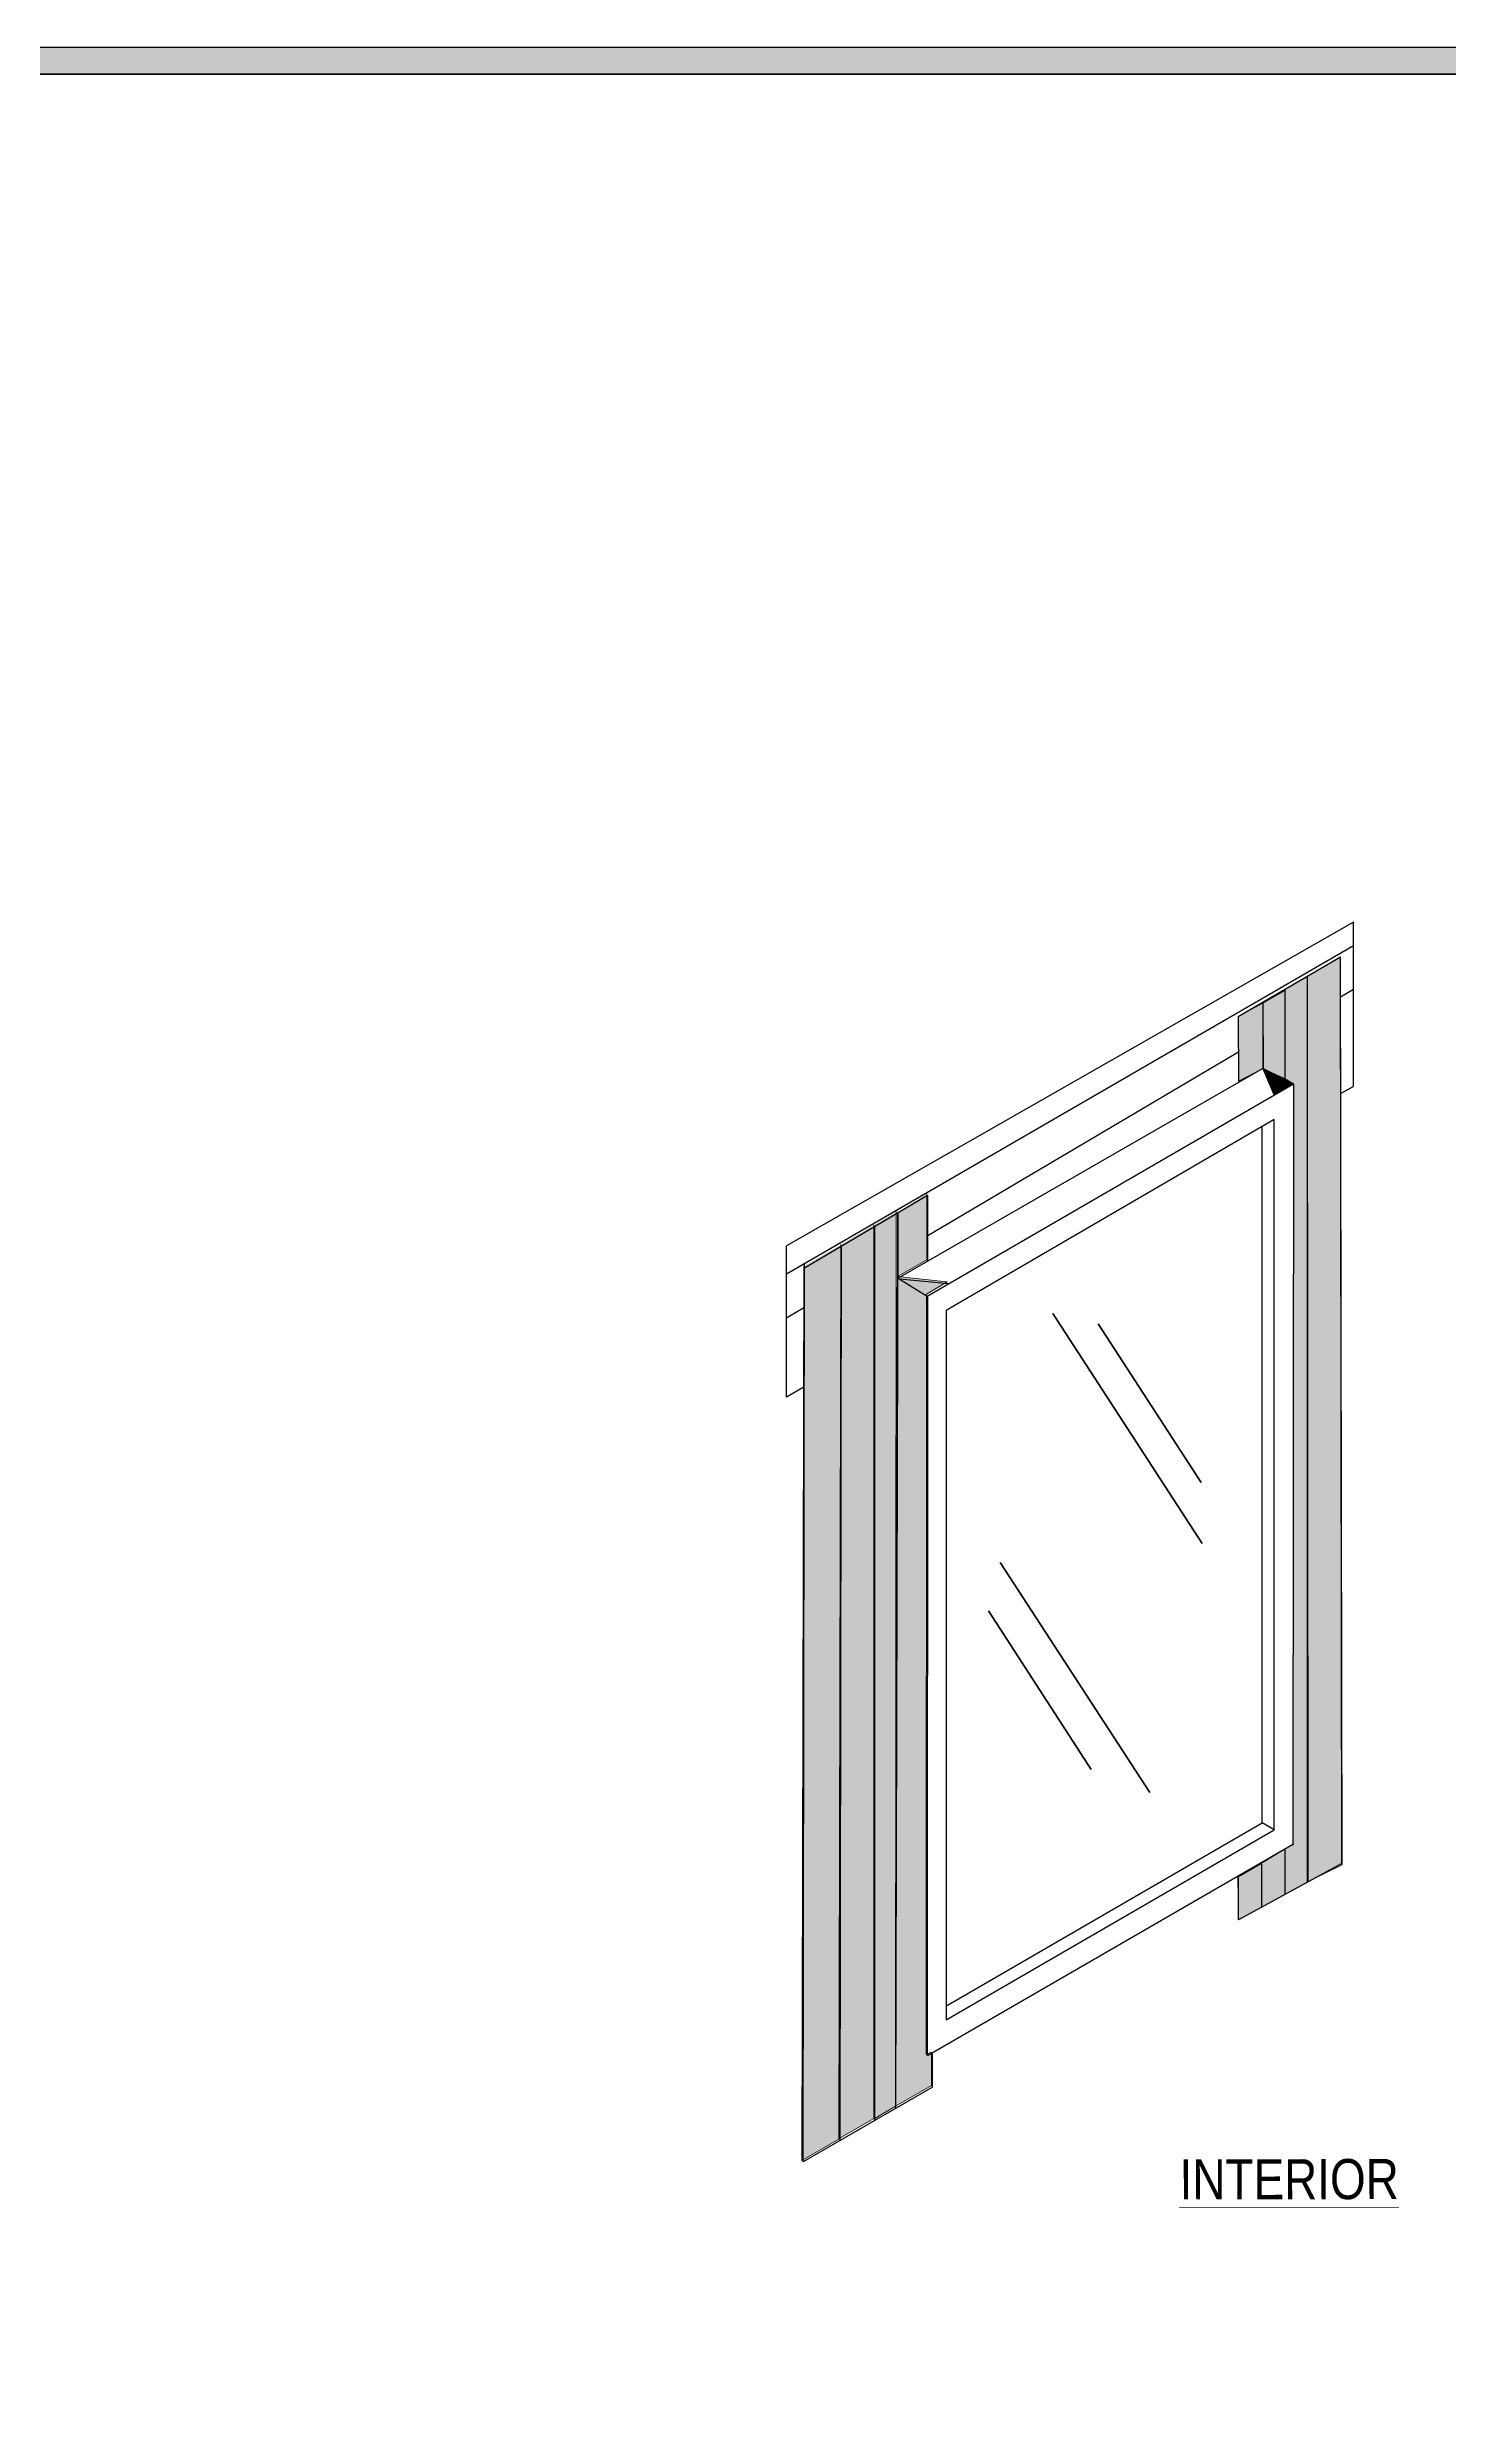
# Model space of a CAD drawing. Extents: x -1140 to 5605, y -816 to 2382.
# Drawn here: x -608 to -136, y 927 to 1725 of the extents above; entities that cross this region are included whole.
import ezdxf

# ---------------------------------------------------------------- set-up
doc = ezdxf.new("R2010")
doc.units = 0
doc.header["$MEASUREMENT"] = 0
for name, color, linetype, lineweight in [('.ATI-HATCH', 7, 'Continuous', 0), ('.ATI-TEXT', 7, 'Continuous', 0), ('G-ANNO-TTLB', 7, 'Continuous', 0), ('TYVEK', 7, 'Continuous', 0)]:
    doc.layers.add(name, color=color, linetype=linetype, lineweight=lineweight)

# ---------------------------------------------------------------- blocks, each defined once
blk = doc.blocks.new('Block_94')
at = {"layer": 'TYVEK', "color": 3, "lineweight": 25, "true_color": 0x00ff00}
for points in [[(-198.23, 1380.97)], [(-321.48, 1309.67)]]:
    blk.add_lwpolyline(points, dxfattribs=at)
blk = doc.blocks.new('Block_95')
at = {"layer": 'TYVEK', "color": 3, "lineweight": 25, "true_color": 0x00ff00}
for points in [[(-321.48, 1309.67)], [(-311.45, 1304.17)]]:
    blk.add_lwpolyline(points, dxfattribs=at)
blk = doc.blocks.new('Block_96')
at = {"layer": 'TYVEK', "color": 3, "lineweight": 25, "true_color": 0x00ff00}
for points in [[(-311.28, 1294.98)], [(-311.45, 1048.38)]]:
    blk.add_lwpolyline(points, dxfattribs=at)
blk = doc.blocks.new('Block_97')
at = {"layer": 'TYVEK', "color": 3, "lineweight": 25, "true_color": 0x00ff00}
for p, q in [((-198.55, 1126.81), (-198.55, 1361.55)), ((-305.17, 1064.97), (-198.55, 1126.81))]:
    blk.add_line(p, q, dxfattribs=at)
blk = doc.blocks.new('Block_98')
at = {"layer": 'TYVEK', "color": 3, "lineweight": 25, "true_color": 0x00ff00}
for points in [[(-206.56, 1375.77)], [(-321.15, 1309.45)]]:
    blk.add_lwpolyline(points, dxfattribs=at)
blk = doc.blocks.new('Block_99')
at = {"layer": 'TYVEK', "color": 1, "lineweight": 25, "true_color": 0xff0000}
for points in [[(-321.15, 1309.45)], [(-311.28, 1294.98)]]:
    blk.add_lwpolyline(points, dxfattribs=at)
blk = doc.blocks.new('Block_100')
at = {"layer": 'TYVEK', "color": 1, "lineweight": 25, "true_color": 0xff0000}
for points in [[(-188.01, 1375.87), (-198.32, 1381.1), (-321.15, 1310.41)], [(-311.45, 1304.34)]]:
    blk.add_lwpolyline(points, dxfattribs=at)
blk = doc.blocks.new('Block_101')
at = {"layer": 'TYVEK', "color": 1, "lineweight": 25, "true_color": 0xff0000}
for points in [[(-311.45, 1327.15)], [(-311.47, 1325.49)], [(-310.33, 1030.52)]]:
    blk.add_lwpolyline(points, dxfattribs=at)
blk = doc.blocks.new('Block_102')
at = {"layer": 'TYVEK', "color": 1, "lineweight": 25, "true_color": 0xff0000}
blk.add_line((-183.3, 1106.9), (-183.3, 1412), dxfattribs=at)
for points in [[(-183.3, 1412)], [(-183.3, 1095.89)]]:
    blk.add_lwpolyline(points, dxfattribs=at)
blk = doc.blocks.new('Block_103')
at = {"layer": 'TYVEK', "color": 1, "lineweight": 25, "true_color": 0xff0000}
blk.add_line((-171.64, 1113.07), (-172.08, 1418.68), dxfattribs=at)
blk.add_lwpolyline([(-172.08, 1418.68)], dxfattribs=at)
blk = doc.blocks.new('Block_104')
at = {"layer": 'TYVEK', "color": 1, "lineweight": 25, "true_color": 0xff0000}
for points in [[(-157.06, 1401.96)], [(-157.06, 1099.62)]]:
    blk.add_lwpolyline(points, dxfattribs=at)

msp = doc.modelspace()

# ---------------------------------------------------------------- hatches: boundary and pattern name
at = {"layer": '.ATI-HATCH', "true_color": 0x808080, "transparency": 33554687}
h = msp.add_hatch(color=8, dxfattribs=at)
edge = h.paths.add_edge_path()
edge.add_spline(control_points=[(-190.79, 1407.33), (-190.79, 1407.33), (-190.79, 1399.99), (-190.79, 1399.99)], knot_values=[0, 0, 0, 0, 1, 1, 1, 1], degree=3, periodic=0)
edge.add_line((-190.79, 1399.99), (-190.79, 1407.33))
edge = h.paths.add_edge_path()
edge.add_spline(control_points=[(-183.3, 1412), (-183.3, 1412), (-190.79, 1407.96), (-190.79, 1407.96), (-190.79, 1407.96), (-190.79, 1377.6), (-190.79, 1377.6), (-190.79, 1377.6), (-188.01, 1375.87), (-188.01, 1375.87), (-188.01, 1375.87), (-188.25, 1119.54), (-188.25, 1119.54), (-188.25, 1119.54), (-190.79, 1118.07), (-190.79, 1118.07), (-190.79, 1118.07), (-190.79, 1102.62), (-190.79, 1102.62), (-190.79, 1102.62), (-183.3, 1106.9), (-183.3, 1106.9)], knot_values=[0, 0, 0, 0, 1, 1, 1, 2, 2, 2, 3, 3, 3, 4, 4, 4, 5, 5, 5, 6, 6, 6, 7, 7, 7, 7], degree=3, periodic=0)
edge.add_line((-183.3, 1106.9), (-183.3, 1412))
edge = h.paths.add_edge_path()
edge.add_spline(control_points=[(-183.3, 1412), (-183.3, 1412), (-183.05, 1106.99), (-183.05, 1106.99), (-183.05, 1106.99), (-171.61, 1112.62), (-171.61, 1112.62), (-171.61, 1112.62), (-172.08, 1418.68), (-172.08, 1418.68)], knot_values=[0, 0, 0, 0, 1, 1, 1, 2, 2, 2, 3, 3, 3, 3], degree=3, periodic=0)
edge.add_line((-172.08, 1418.68), (-183.3, 1412))
at = {"layer": '.ATI-HATCH', "true_color": 0x808080, "transparency": 33554559}
for points in [[(-198.32, 1403.14), (-198.32, 1381.1), (-190.79, 1377.6), (-190.76, 1407.33)], [(-206.6, 1398.62), (-206.51, 1376.86), (-198.32, 1381.1), (-198.32, 1403.14)], [(-198.07, 1380.97), (-194.54, 1372.09), (-188.25, 1375.99)], [(-206.68, 1108.48), (-206.55, 1094.15), (-198.78, 1098.36), (-198.76, 1113.07)], [(-198.76, 1113.24), (-198.78, 1098.36), (-190.79, 1102.62), (-190.79, 1118.07)]]:
    msp.add_hatch(color=8, dxfattribs=at).paths.add_polyline_path(points)
h = msp.add_hatch(color=8, dxfattribs=at)
edge = h.paths.add_edge_path()
edge.add_spline(control_points=[(-353.01, 1314.33), (-353.01, 1314.33), (-353.63, 1012.93), (-353.63, 1012.93), (-353.63, 1012.93), (-341.17, 1020.15), (-341.17, 1020.15), (-341.17, 1020.15), (-340.56, 1321.71), (-340.56, 1321.71)], knot_values=[0, 0, 0, 0, 1, 1, 1, 2, 2, 2, 3, 3, 3, 3], degree=3, periodic=0)
edge.add_line((-340.56, 1321.71), (-353.01, 1314.33))
edge = h.paths.add_edge_path()
edge.add_spline(control_points=[(-340.56, 1321.71), (-340.56, 1321.71), (-341.04, 1020.44), (-341.04, 1020.44), (-341.04, 1020.44), (-329.38, 1027.19), (-329.38, 1027.19), (-329.38, 1027.19), (-329.34, 1328.36), (-329.34, 1328.36)], knot_values=[0, 0, 0, 0, 1, 1, 1, 2, 2, 2, 3, 3, 3, 3], degree=3, periodic=0)
edge.add_line((-329.34, 1328.36), (-340.56, 1321.71))
edge = h.paths.add_edge_path()
edge.add_spline(control_points=[(-329.34, 1328.36), (-329.34, 1328.36), (-329.11, 1027.17), (-329.11, 1027.17), (-329.11, 1027.17), (-322.06, 1031.25), (-322.06, 1031.25), (-322.06, 1031.25), (-321.89, 1332.77), (-321.89, 1332.77)], knot_values=[0, 0, 0, 0, 1, 1, 1, 2, 2, 2, 3, 3, 3, 3], degree=3, periodic=0)
edge.add_line((-321.89, 1332.77), (-329.34, 1328.36))
edge = h.paths.add_edge_path()
edge.add_spline(control_points=[(-321.44, 1332.57), (-321.44, 1332.57), (-322.06, 1031.25), (-322.06, 1031.25), (-322.06, 1031.25), (-309.91, 1038.29), (-309.91, 1038.29), (-309.91, 1038.29), (-309.98, 1049.52), (-309.98, 1049.52), (-309.98, 1049.52), (-311.76, 1048.77), (-311.76, 1048.77), (-311.76, 1048.77), (-311.6, 1305.03), (-311.6, 1305.03), (-311.6, 1305.03), (-304.64, 1309.22), (-304.64, 1309.22), (-304.64, 1309.22), (-321.45, 1311.02), (-321.45, 1311.02), (-321.45, 1311.02), (-311.58, 1316.59), (-311.58, 1316.59), (-311.58, 1316.59), (-311.58, 1338.85), (-311.58, 1338.85)], knot_values=[0, 0, 0, 0, 1, 1, 1, 2, 2, 2, 3, 3, 3, 4, 4, 4, 5, 5, 5, 6, 6, 6, 7, 7, 7, 8, 8, 8, 9, 9, 9, 9], degree=3, periodic=0)
edge.add_line((-311.58, 1338.85), (-321.44, 1332.57))
at = {"layer": 'G-ANNO-TTLB', "true_color": 0xff00ff, "transparency": 33554687}
h = msp.add_hatch(color=6, dxfattribs=at)
edge = h.paths.add_edge_path()
edge.add_spline(control_points=[(1815.43, -731.7), (1815.43, -731.7), (-1114.08, -731.7), (-1114.08, -731.7), (-1114.08, -731.7), (-1114.08, 1725.3), (-1114.08, 1725.3), (-1114.08, 1725.3), (1815.43, 1725.3), (1815.43, 1725.3), (1815.43, 1725.3), (1815.43, -731.7), (1815.43, -731.7)], knot_values=[0, 0, 0, 0, 1, 1, 1, 2, 2, 2, 3, 3, 3, 4, 4, 4, 4], degree=3, periodic=0)
edge = h.paths.add_edge_path()
edge.add_spline(control_points=[(-1105.08, 1716.3), (-1105.08, 1716.3), (-1105.08, -722.7), (-1105.08, -722.7), (-1105.08, -722.7), (1806.43, -722.7), (1806.43, -722.7), (1806.43, -722.7), (1806.43, 1716.3), (1806.43, 1716.3), (1806.43, 1716.3), (-1105.08, 1716.3), (-1105.08, 1716.3)], knot_values=[0, 0, 0, 0, 1, 1, 1, 2, 2, 2, 3, 3, 3, 4, 4, 4, 4], degree=3, periodic=0)
edge.add_line((-1105.08, 1716.3), (-1105.08, 1716.3))

# ---------------------------------------------------------------- linework, layer by layer
at = {"layer": '.ATI-HATCH'}
for points in [[(-198.32, 1403.14), (-198.32, 1381.1), (-190.79, 1377.6), (-190.76, 1407.33)], [(-206.6, 1398.62), (-206.51, 1376.86), (-198.32, 1381.1), (-198.32, 1403.14)], [(-198.07, 1380.97), (-194.54, 1372.09), (-188.25, 1375.99)], [(-206.68, 1108.48), (-206.55, 1094.15), (-198.78, 1098.36), (-198.76, 1113.07)], [(-198.76, 1113.24), (-198.78, 1098.36), (-190.79, 1102.62), (-190.79, 1118.07)]]:
    msp.add_lwpolyline(points, close=True, dxfattribs=at)
at = {"layer": '.ATI-HATCH', "color": 1, "lineweight": 25, "true_color": 0xff0000}
for points in [[(-206.55, 1395.69)], [(-206.55, 1094.79)]]:
    msp.add_lwpolyline(points, dxfattribs=at)
at = {"layer": '.ATI-HATCH'}
for points, knots in [([(-183.3, 1412), (-183.3, 1412), (-183.05, 1106.99), (-183.05, 1106.99), (-183.05, 1106.99), (-171.61, 1112.62), (-171.61, 1112.62), (-171.61, 1112.62), (-172.08, 1418.68), (-172.08, 1418.68)], [0, 0, 0, 0, 1, 1, 1, 2, 2, 2, 3, 3, 3, 3]), ([(-183.3, 1412), (-183.3, 1412), (-190.79, 1407.96), (-190.79, 1407.96), (-190.79, 1407.96), (-190.79, 1377.6), (-190.79, 1377.6), (-190.79, 1377.6), (-188.01, 1375.87), (-188.01, 1375.87), (-188.01, 1375.87), (-188.25, 1119.54), (-188.25, 1119.54), (-188.25, 1119.54), (-190.79, 1118.07), (-190.79, 1118.07), (-190.79, 1118.07), (-190.79, 1102.62), (-190.79, 1102.62), (-190.79, 1102.62), (-183.3, 1106.9), (-183.3, 1106.9)], [0, 0, 0, 0, 1, 1, 1, 2, 2, 2, 3, 3, 3, 4, 4, 4, 5, 5, 5, 6, 6, 6, 7, 7, 7, 7]), ([(-321.44, 1332.57), (-321.44, 1332.57), (-322.06, 1031.25), (-322.06, 1031.25), (-322.06, 1031.25), (-309.91, 1038.29), (-309.91, 1038.29), (-309.91, 1038.29), (-309.98, 1049.52), (-309.98, 1049.52), (-309.98, 1049.52), (-311.76, 1048.77), (-311.76, 1048.77), (-311.76, 1048.77), (-311.6, 1305.03), (-311.6, 1305.03), (-311.6, 1305.03), (-304.64, 1309.22), (-304.64, 1309.22), (-304.64, 1309.22), (-321.45, 1311.02), (-321.45, 1311.02), (-321.45, 1311.02), (-311.58, 1316.59), (-311.58, 1316.59), (-311.58, 1316.59), (-311.58, 1338.85), (-311.58, 1338.85)], [0, 0, 0, 0, 1, 1, 1, 2, 2, 2, 3, 3, 3, 4, 4, 4, 5, 5, 5, 6, 6, 6, 7, 7, 7, 8, 8, 8, 9, 9, 9, 9]), ([(-340.56, 1321.71), (-340.56, 1321.71), (-341.04, 1020.44), (-341.04, 1020.44), (-341.04, 1020.44), (-329.38, 1027.19), (-329.38, 1027.19), (-329.38, 1027.19), (-329.34, 1328.36), (-329.34, 1328.36)], [0, 0, 0, 0, 1, 1, 1, 2, 2, 2, 3, 3, 3, 3]), ([(-329.34, 1328.36), (-329.34, 1328.36), (-329.11, 1027.17), (-329.11, 1027.17), (-329.11, 1027.17), (-322.06, 1031.25), (-322.06, 1031.25), (-322.06, 1031.25), (-321.89, 1332.77), (-321.89, 1332.77)], [0, 0, 0, 0, 1, 1, 1, 2, 2, 2, 3, 3, 3, 3]), ([(-353.01, 1314.33), (-353.01, 1314.33), (-353.63, 1012.93), (-353.63, 1012.93), (-353.63, 1012.93), (-341.17, 1020.15), (-341.17, 1020.15), (-341.17, 1020.15), (-340.56, 1321.71), (-340.56, 1321.71)], [0, 0, 0, 0, 1, 1, 1, 2, 2, 2, 3, 3, 3, 3])]:
    msp.add_open_spline(points, degree=3, knots=knots, dxfattribs=at)
msp.add_open_spline([(-190.79, 1407.33), (-190.79, 1407.33), (-190.79, 1399.99), (-190.79, 1399.99)], degree=3, dxfattribs=at)
at = {"layer": 'G-ANNO-TTLB', "color": 6, "lineweight": 30, "true_color": 0xff00ff}
for p, q in [((1815.43, 1725.3), (-1114.08, 1725.3)), ((1806.43, 1716.3), (-1105.08, 1716.3)), ((-1105.08, 1716.3), (1806.43, 1716.3))]:
    msp.add_line(p, q, dxfattribs=at)
at = {"layer": 'G-ANNO-TTLB'}
for points in [[(1815.43, -731.7), (1815.43, -731.7), (-1114.08, -731.7), (-1114.08, -731.7), (-1114.08, -731.7), (-1114.08, 1725.3), (-1114.08, 1725.3), (-1114.08, 1725.3), (1815.43, 1725.3), (1815.43, 1725.3), (1815.43, 1725.3), (1815.43, -731.7), (1815.43, -731.7)], [(-1105.08, 1716.3), (-1105.08, 1716.3), (-1105.08, -722.7), (-1105.08, -722.7), (-1105.08, -722.7), (1806.43, -722.7), (1806.43, -722.7), (1806.43, -722.7), (1806.43, 1716.3), (1806.43, 1716.3), (1806.43, 1716.3), (-1105.08, 1716.3), (-1105.08, 1716.3)]]:
    msp.add_open_spline(points, degree=3, knots=[0, 0, 0, 0, 1, 1, 1, 2, 2, 2, 3, 3, 3, 4, 4, 4, 4], dxfattribs=at)
at = {"layer": 'TYVEK', "color": 1, "lineweight": 25, "true_color": 0xff0000}
for p, q in [((-167.71, 1430.39), (-358.86, 1321.36)), ((-167.71, 1375.06), (-167.71, 1430.39)), ((-167.71, 1422.43), (-358.86, 1311.81)), ((-206.6, 1398.62), (-172.08, 1418.68)), ((-190.79, 1377.6), (-190.79, 1407.71)), ((-167.71, 1407.71), (-172.08, 1405.18)), ((-206.6, 1398.62), (-206.51, 1376.86)), ((-198.32, 1403.47), (-198.23, 1380.97)), ((-206.55, 1386.63), (-311.38, 1324.57)), ((-311.45, 1304.34), (-188.01, 1375.87)), ((-198.32, 1381.1), (-194.54, 1372.09)), ((-188.01, 1375.87), (-188.25, 1119.24)), ((-167.71, 1375.06), (-172.04, 1372.65)), ((-311.28, 1338.24), (-352.71, 1313.73)), ((-311.28, 1338.24), (-311.28, 1315.98)), ((-329.04, 1026.44), (-329.04, 1327.76)), ((-321.99, 1030.52), (-321.14, 1332.41)), ((-358.86, 1270.3), (-358.86, 1321.36)), ((-340.7, 1019.68), (-340.25, 1321.11)), ((-353.16, 1012.48), (-352.71, 1315.45)), ((-321.15, 1310.41), (-311.45, 1304.34)), ((-320.76, 1310.17), (-304.08, 1308.62)), ((-311.28, 1304.34), (-311.45, 1048.38)), ((-358.86, 1297.09), (-352.76, 1300.61)), ((-353.16, 1273.59), (-358.86, 1270.3)), ((-171.64, 1113.07), (-206.55, 1094.15)), ((-198.76, 1112.87), (-198.78, 1098.36)), ((-190.79, 1102.62), (-190.79, 1118.07)), ((-206.55, 1094.15), (-206.55, 1108.22)), ((-309.61, 1037.68), (-309.61, 1048.92)), ((-309.61, 1037.68), (-353.16, 1012.48))]:
    msp.add_line(p, q, dxfattribs=at)
at = {"layer": 'TYVEK', "color": 252, "lineweight": 35, "true_color": 0x848484}
for p, q in [((-269.12, 1298.53), (-218.77, 1221)), ((-253.77, 1294.98), (-219.14, 1241.5)), ((-286.79, 1214.56), (-236.43, 1137.03)), ((-290.78, 1198.28), (-256.16, 1144.8))]:
    msp.add_line(p, q, dxfattribs=at)
at = {"layer": 'TYVEK', "color": 3, "lineweight": 25, "true_color": 0x00ff00}
for p, q in [((-194.54, 1124.41), (-198.55, 1126.81)), ((-311.26, 1048.38), (-188.01, 1119.68))]:
    msp.add_line(p, q, dxfattribs=at)
at = {"layer": 'TYVEK', "color": 4, "lineweight": 25, "true_color": 0x00ffff}
msp.add_lwpolyline([(-600.98, 1465.87)], dxfattribs=at)
at = {"layer": 'TYVEK', "color": 3, "lineweight": 25, "true_color": 0x00ff00}
for points in [[(-194.54, 1124.41), (-194.54, 1363.89), (-304.97, 1299.5), (-304.97, 1060.44), (-194.54, 1124.41)], [(-329.85, 1304.07)]]:
    msp.add_lwpolyline(points, dxfattribs=at)
at = {"layer": 'TYVEK', "color": 1, "lineweight": 25, "true_color": 0xff0000}
for points in [[(-311.28, 1338.24)], [(-321.15, 1309.45)], [(-311.45, 1304.17)], [(-350.9, 1013.79)]]:
    msp.add_lwpolyline(points, dxfattribs=at)

# ---------------------------------------------------------------- block references
at = {"layer": 'TYVEK'}
for name in ['Block_103', 'Block_102', 'Block_104', 'Block_94', 'Block_100', 'Block_98', 'Block_97', 'Block_101', 'Block_95', 'Block_99', 'Block_96']:
    msp.add_blockref(name, (0, 0), dxfattribs=at)

# ---------------------------------------------------------------- texts
at = {"layer": '.ATI-TEXT', "insert": (-226.34, 999.66), "char_height": 0.2, "attachment_point": 7, "rotation": 0.1123}
msp.add_mtext('\\L\\C18;\\c0;\\FArial Narrow|b0|i0|c1;\\H13.500029;\\W1.000002;INTERIOR\\l', dxfattribs=at)

doc.saveas('drawing.dxf')
